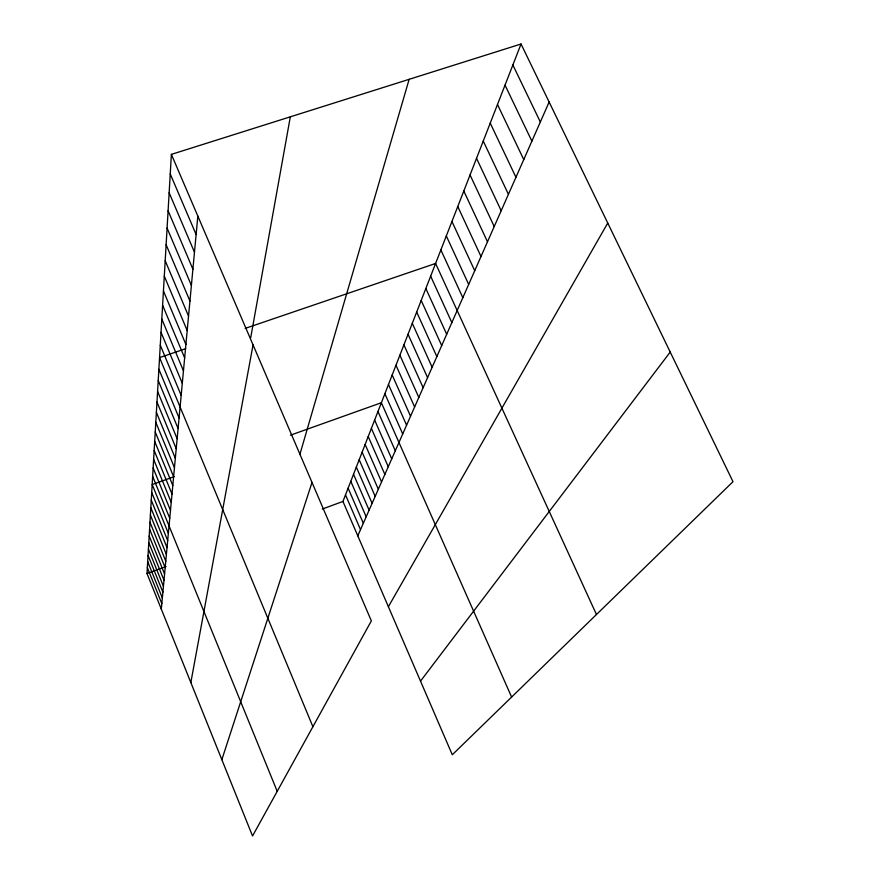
<?xml version="1.0" encoding="UTF-8"?>
<svg xmlns="http://www.w3.org/2000/svg" width="880" height="880" viewBox="0 0 880 880"><rect width="100%" height="100%" fill="white"/><g stroke="black" fill="none" stroke-linecap="round" stroke-linejoin="round"><path stroke-width="1.32" d="M171.38 154.374L371.36 620.884L252.538 836L147.004 573.529L171.38 154.374L521.037 44L732.996 481.69L452.298 754.765L342.947 501.446L521.037 44M161.315 609.114L197.835 216.073M250.69 337.81L290.323 116.831M190.839 682.539L253.044 344.883M299.981 454.08L409.145 79.321M221.848 759.671L312.015 482.438M357.786 535.81L549.142 102.025M388.388 606.705L607.739 223.047M420.519 681.131L670.219 352.055M147.004 573.529L166.078 566.511M322.267 509.047L342.947 501.446M174.185 476.674L152.185 484.528L277.211 791.34M290.477 435.171L381.37 402.732L511.61 697.059M185.691 348.689L159.566 357.599L312.906 726.726M245.146 328.416L435.6 263.461L596.464 614.515M512.875 64.988L540.331 121.99M505.032 85.129L531.883 141.163M497.486 104.5L523.754 159.577M490.237 123.123L515.944 177.287M483.252 141.053L508.431 194.326M476.531 158.323L501.193 210.727M470.052 174.966L494.219 226.545M463.804 191.026L487.487 241.791M457.765 206.525L480.997 256.498M451.946 221.485L474.727 270.71M446.314 235.95L468.677 284.427M440.869 249.931L462.825 297.693M430.65 276.177L451.847 322.586M425.854 288.497L446.688 334.268M421.201 300.454L441.694 345.598M416.68 312.048L436.843 356.587M412.302 323.301L432.135 367.257M408.045 334.235L427.57 377.619M403.909 344.861L423.126 387.673M399.894 355.179L418.814 397.452M395.978 365.222L414.623 406.956M392.183 374.979L410.542 416.207M388.476 384.483L406.582 425.194M384.879 393.734L402.721 433.95M377.96 411.51L395.296 450.78M374.627 420.057L391.732 458.865M371.393 428.395L388.256 466.741M368.225 436.513L384.857 474.43M365.134 444.444L381.557 481.921M362.131 452.166L378.323 489.236M359.194 459.712L375.177 496.375M356.323 467.082L372.108 503.338M353.518 474.276L369.105 510.136M350.79 481.305L366.179 516.78M348.117 488.169L363.319 523.27M345.499 494.879L360.514 529.617M170.247 173.987L196.119 234.52M169.147 192.775L194.469 252.208M168.102 210.804L192.896 269.159M167.09 228.107L191.389 285.428M166.122 244.739L189.937 301.07M165.198 260.744L188.54 316.096M164.296 276.133L187.198 330.561M163.438 290.972L185.9 344.487M162.613 305.261L184.657 357.907M161.81 319.044L183.447 370.843M161.029 332.343L182.292 383.317M160.281 345.191L181.17 395.373M158.884 369.248L179.08 417.945M158.235 380.534L178.09 428.516M157.597 391.468L177.144 438.757M156.981 402.061L176.22 448.69M156.376 412.335L175.329 458.315M155.804 422.301L174.46 467.654M155.243 431.97L173.613 476.707M154.693 441.364L172.799 485.507M154.165 450.494L172.007 494.054M153.648 459.36L171.237 502.359M153.142 467.984L170.489 510.422M152.658 476.366L169.752 518.276M151.723 492.47L168.355 533.335M151.272 500.203L167.684 540.573M150.832 507.727L167.024 547.613M150.403 515.075L166.386 554.477M149.985 522.225L165.77 561.165M149.589 529.199L165.165 567.688M149.193 535.997L164.571 574.046M148.808 542.641L163.999 580.25M148.423 549.109L163.438 586.3M148.06 555.434L162.888 592.207M147.697 561.616L162.349 597.982M147.345 567.644L161.821 603.614"/></g></svg>
